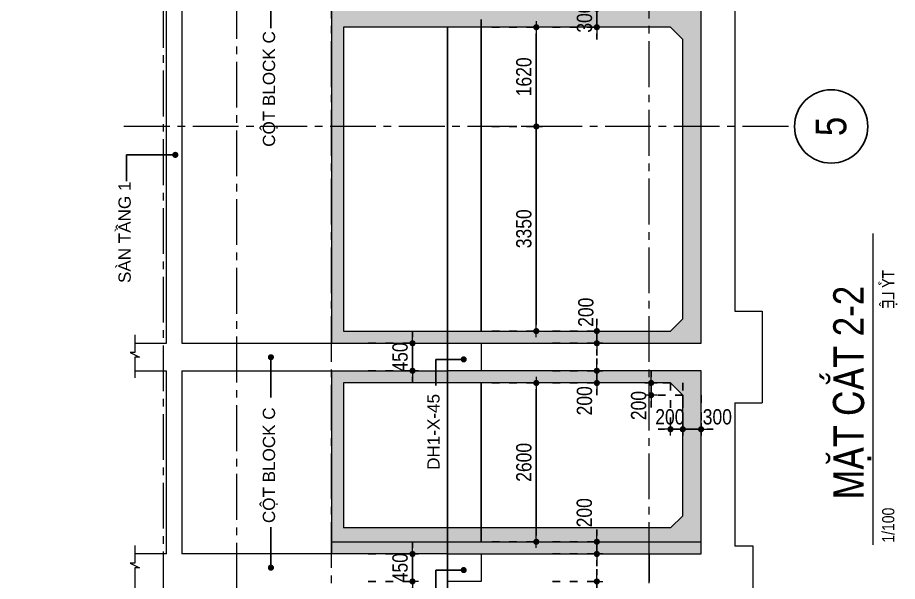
# Model space of a CAD drawing. Header units: millimetres. Extents: x -3021235 to -2791292, y 574414 to 656108.
# Drawn here: x -2918415 to -2904015, y 629310 to 638543 of the extents above; entities that cross this region are included whole.
import ezdxf
from ezdxf.enums import TextEntityAlignment as Align
from ezdxf.xclip import XClip

# ---------------------------------------------------------------- set-up
doc = ezdxf.new("R2010")
doc.units = ezdxf.units.MM
doc.header["$LTSCALE"] = 100
doc.header["$MEASUREMENT"] = 0
for name, pattern in [('A8-Chi tiet ramp doc$0$Grid Level$0$Center101', [13, 10, -1, 1, -1]), ('CENTER2', [1.125, 0.75, -0.125, 0.125, -0.125]), ('CHG_XX_Luoi truc$0$MB_Luoi truc$0$Center101', [13, 10, -1, 1, -1]), ('HIDDEN', [0.375, 0.25, -0.125]), ('HIDDEN5', [2.8375, 1.25, -1.5875])]:
    doc.linetypes.add(name, pattern=pattern)
doc.layers.get('0').update_dxf_attribs({"lineweight": 9})
doc.layers.get('Defpoints').update_dxf_attribs({"color": 254, "lineweight": 0})
for name, color, linetype, lineweight in [("'S_General_Dim_1", 1, 'Continuous', 18), ('CENTER', 8, 'CENTER2', 5), ('CHG_XX_Damsan_Ham 1$0$DGIONG', 4, 'Continuous', 13), ('DMo', 9, 'HIDDEN', 9), ('S_Concrete_Cont_2 Normal', 2, 'Continuous', 13), ('S_Concrete_Hatch_252', 252, 'Continuous', 25)]:
    doc.layers.add(name, color=color, linetype=linetype, lineweight=lineweight)
for name, color, linetype in [('A14-Chi Tiet Be Nuoc SH+PCCC$0$CHI TIET RAMP DOC$0$Title Line', 24, 'Continuous'), ('A14-Chi Tiet Be Nuoc SH+PCCC$0$CHI TIET RAMP DOC$0$Title Text', 1, 'Continuous'), ('A14-Chi Tiet Be Nuoc SH+PCCC$0$Level', 94, 'Continuous'), ('A8-Chi tiet ramp doc$0$Grid Level$0$Podium Grid Line', 251, 'A8-Chi tiet ramp doc$0$Grid Level$0$Center101'), ('CHG_XX_Cot_Ham 1$0$mb_cot tang 1-3$0$Concrete Line', 6, 'Continuous'), ('CHG_XX_Luoi truc$0$Grid', 34, 'Continuous'), ('CHG_XX_Luoi truc$0$Grid Line', 251, 'CHG_XX_Luoi truc$0$MB_Luoi truc$0$Center101'), ('ChuNho', 7, 'Continuous'), ('DBao', 102, 'Continuous'), ('DGiong', 7, 'Continuous'), ('Ky hieu Truc', 1, 'Continuous')]:
    doc.layers.add(name, color=color, linetype=linetype)
doc.styles.add('A14-Chi Tiet Be Nuoc SH+PCCC$0$CHI TIET RAMP DOC$0$VNI-HelveC', font='VHELVCN_0.TTF')
doc.styles.add('A14-Chi Tiet Be Nuoc SH+PCCC$0$CHI TIET RAMP DOC$0$VNI-HelveCB', font='VHELVCB_0.TTF')
doc.styles.add('ARIAL', font='ARIALN.TTF')
doc.styles.add('CHG_XX_Luoi truc$0$MB_Luoi truc$0$Grid A-F$0$VNI-HelveCB', font='VHELVCB_0.TTF')
doc.styles.add('CHU GHI CHU', font='arial.ttf', dxfattribs={"height": 200})
doc.styles.add('Grid Line 200$0$VNI-HelveCB', font='VHELVCB_0.TTF')
doc.dimstyles.new('RHE_100', dxfattribs={"dimscale": 100, "dimtxt": 2.5, "dimasz": 1, "dimexe": 0, "dimexo": 0, "dimgap": 0.75, "dimtad": 1, "dimdec": 0, "dimrnd": 10, "dimzin": 9, "dimdsep": 46, "dimtxsty": 'ARIAL', "dimblk1": 'DIMDOT', "dimblk2": 'DIMDOT', "dimsah": 1, "dimcen": 2, "dimdle": 3, "dimclre": 8, "dimclrt": 2, "dimadec": 0, "dimazin": 0, "dimtfac": 1, "dimtdec": 0, "dimtix": 1, "dimtmove": 2, "dimatfit": 3, "dimldrblk": 'DIMPIJL', "dimfxl": 1, "dimtvp": 1.8, "dimtolj": 1, "dimtzin": 0, "dimarcsym": 0})
pattern_1 = [(140, (-2335649.36, 3528780.3), (20.708205, 236.69586), [24.75, -272.25]), (85, (-2335649.36, 3528780.3), (-248.223404, -45.78794), [19.8, -217.8]), (190.4514445, (-2335647.64, 3528800.02), (-227.515197, 190.90792), [21.034263, -231.376897]), (136.1842, (-2335715.36, 3528780.3), (54.621363, 352.18964), [37.125, -408.375]), (186.635635, (-2335710.8, 3528809.64), (-321.45914, 308.438442), [31.551413, -347.06554]), (81.184164, (-2335715.36, 3528780.3), (-321.45914, 308.43844), [29.7, -326.7]), (111, (-2335698.86, 3528813.3), (132.864234, 196.979327), [24.75, -272.25]), (56, (-2335698.86, 3528813.3), (-239.299515, 80.29406), [19.8, -217.8]), (161.451445, (-2335687.8, 3528829.7), (-106.43528, 277.273384), [21.034263, -231.376897]), (127.5, (-2335649.36, 3528780.29), (-109.8549718, 4.0127523), [0, -215.16, 0, -221.1, 0, -218.625]), (97.5, (-2335649.36, 3528780.29), (-130.155865, 86.8129474), [0, -126.06, 0, -210.21, 0, -83.325]), (57.5, (-2335649.36, 3528706.7), (7.4431077, 176.161404), [0, -82.5, 0, -257.4, 0, -341.55]), (47.5, (-2335649.36, 3528673.7), (-33.034644, 192.451436), [0, -107.25, 0, -170.94, 0, -242.55])]

# ---------------------------------------------------------------- blocks, each defined once
blk = doc.blocks.new('DIMDOT')
for p, q in [((1, 0), (-1, 0)), ((0, -1), (0, 1))]:
    blk.add_line(p, q)
at = {"const_width": 0.5}
blk.add_lwpolyline([(-0.25, 0, 1), (0.25, 0, 1)], format="xyb", close=True, dxfattribs=at)
blk = doc.blocks.new('*D225')
at = {"layer": "'S_General_Dim_1", "color": 0, "lineweight": -2, "transparency": 16777216}
for p, q in [((-2908934, 638785), (-2908934, 638885)), ((-2908934, 638685), (-2908934, 638385)), ((-2908934, 638285), (-2908934, 638185))]:
    blk.add_line(p, q, dxfattribs=at)
at = {"layer": "'S_General_Dim_1", "color": 8, "linetype": 'HIDDEN5', "lineweight": -2, "transparency": 16777216}
for p, q in [((-2909662, 638685), (-2908934, 638685)), ((-2909662, 638385), (-2908934, 638385))]:
    blk.add_line(p, q, dxfattribs=at)
at = {"layer": 'Defpoints', "color": 0, "transparency": 16777216}
for p in [(-2909662, 638685), (-2909662, 638385), (-2908934, 638385)]:
    blk.add_point(p, dxfattribs=at)
at = {"layer": "'S_General_Dim_1", "color": 0, "lineweight": -2, "transparency": 16777216, "xscale": 100, "yscale": 100, "zscale": 100}
for p, rotation in [((-2908934, 638685), 270), ((-2908934, 638385), 90)]:
    blk.add_blockref('DIMDOT', p, dxfattribs=dict(at, rotation=rotation))
at = {"layer": "'S_General_Dim_1", "color": 2, "transparency": 16777216, "insert": (-2909136, 638535), "char_height": 250, "attachment_point": 5, "rotation": 90, "style": 'ARIAL'}
blk.add_mtext('\\A1;300', dxfattribs=at)
blk = doc.blocks.new('DIMPIJL')
at = {"linetype": 'ByBlock'}
blk.add_solid([(-2.5, 0.42), (-2.5, -0.42), (0, 0)], dxfattribs=at)
blk = doc.blocks.new('*D226')
at = {"layer": "'S_General_Dim_1", "color": 8, "linetype": 'HIDDEN5', "lineweight": -2, "transparency": 16777216}
for p, q in [((-2910653, 636760), (-2909925, 636760)), ((-2910653, 633410), (-2909925, 633410))]:
    blk.add_line(p, q, dxfattribs=at)
at = {"layer": "'S_General_Dim_1", "color": 0, "lineweight": -2, "transparency": 16777216}
blk.add_line((-2909925, 636660), (-2909925, 633510), dxfattribs=at)
at = {"layer": 'Defpoints', "color": 0, "transparency": 16777216}
for p in [(-2910653, 636760), (-2910653, 633410), (-2909925, 633410)]:
    blk.add_point(p, dxfattribs=at)
at = {"layer": "'S_General_Dim_1", "color": 0, "lineweight": -2, "transparency": 16777216, "xscale": 100, "yscale": 100, "zscale": 100}
for p, rotation in [((-2909925, 636760), 90), ((-2909925, 633410), 270)]:
    blk.add_blockref('DIMDOT', p, dxfattribs=dict(at, rotation=rotation))
at = {"layer": "'S_General_Dim_1", "color": 2, "transparency": 16777216, "insert": (-2910128, 635085), "char_height": 250, "attachment_point": 5, "rotation": 90, "style": 'ARIAL'}
blk.add_mtext('\\A1;3350', dxfattribs=at)
blk = doc.blocks.new('*D227')
at = {"layer": "'S_General_Dim_1", "color": 0, "lineweight": -2, "transparency": 16777216}
for p, q in [((-2908934, 633510), (-2908934, 633610)), ((-2908934, 633410), (-2908934, 633210)), ((-2908934, 633110), (-2908934, 633010))]:
    blk.add_line(p, q, dxfattribs=at)
at = {"layer": "'S_General_Dim_1", "color": 8, "linetype": 'HIDDEN5', "lineweight": -2, "transparency": 16777216}
for p, q in [((-2909662, 633410), (-2908934, 633410)), ((-2909662, 633210), (-2908934, 633210))]:
    blk.add_line(p, q, dxfattribs=at)
at = {"layer": 'Defpoints', "color": 0, "transparency": 16777216}
for p in [(-2909662, 633410), (-2909662, 633210), (-2908934, 633210)]:
    blk.add_point(p, dxfattribs=at)
at = {"layer": "'S_General_Dim_1", "color": 0, "lineweight": -2, "transparency": 16777216, "xscale": 100, "yscale": 100, "zscale": 100}
for p, rotation in [((-2908934, 633410), 270), ((-2908934, 633210), 90)]:
    blk.add_blockref('DIMDOT', p, dxfattribs=dict(at, rotation=rotation))
at = {"layer": "'S_General_Dim_1", "color": 2, "transparency": 16777216, "insert": (-2909113, 633718), "char_height": 250, "attachment_point": 5, "rotation": 90, "style": 'ARIAL'}
blk.add_mtext('\\A1;200', dxfattribs=at)
blk = doc.blocks.new('*D228')
at = {"layer": "'S_General_Dim_1", "color": 0, "lineweight": -2, "transparency": 16777216}
for p, q in [((-2911951, 633310), (-2911951, 633410)), ((-2911951, 633210), (-2911951, 632760)), ((-2911951, 632660), (-2911951, 632560))]:
    blk.add_line(p, q, dxfattribs=at)
at = {"layer": "'S_General_Dim_1", "color": 8, "linetype": 'HIDDEN5', "lineweight": -2, "transparency": 16777216}
for p, q in [((-2912679, 633210), (-2911951, 633210)), ((-2912679, 632760), (-2911951, 632760))]:
    blk.add_line(p, q, dxfattribs=at)
at = {"layer": 'Defpoints', "color": 0, "transparency": 16777216}
for p in [(-2912679, 633210), (-2912679, 632760), (-2911951, 632760)]:
    blk.add_point(p, dxfattribs=at)
at = {"layer": "'S_General_Dim_1", "color": 0, "lineweight": -2, "transparency": 16777216, "xscale": 100, "yscale": 100, "zscale": 100}
for p, rotation in [((-2911951, 633210), 270), ((-2911951, 632760), 90)]:
    blk.add_blockref('DIMDOT', p, dxfattribs=dict(at, rotation=rotation))
at = {"layer": "'S_General_Dim_1", "color": 2, "transparency": 16777216, "insert": (-2912154, 632985), "char_height": 250, "attachment_point": 5, "rotation": 90, "style": 'ARIAL'}
blk.add_mtext('\\A1;450', dxfattribs=at)
blk = doc.blocks.new('*D229')
at = {"layer": "'S_General_Dim_1", "color": 0, "lineweight": -2, "transparency": 16777216}
for p, q in [((-2908934, 632860), (-2908934, 632960)), ((-2908934, 632760), (-2908934, 632560)), ((-2908934, 632460), (-2908934, 632360))]:
    blk.add_line(p, q, dxfattribs=at)
at = {"layer": "'S_General_Dim_1", "color": 8, "linetype": 'HIDDEN5', "lineweight": -2, "transparency": 16777216}
for p, q in [((-2909662, 632760), (-2908934, 632760)), ((-2909662, 632560), (-2908934, 632560))]:
    blk.add_line(p, q, dxfattribs=at)
at = {"layer": 'Defpoints', "color": 0, "transparency": 16777216}
for p in [(-2909662, 632760), (-2909662, 632560), (-2908934, 632560)]:
    blk.add_point(p, dxfattribs=at)
at = {"layer": "'S_General_Dim_1", "color": 0, "lineweight": -2, "transparency": 16777216, "xscale": 100, "yscale": 100, "zscale": 100}
for p, rotation in [((-2908934, 632760), 270), ((-2908934, 632560), 90)]:
    blk.add_blockref('DIMDOT', p, dxfattribs=dict(at, rotation=rotation))
at = {"layer": "'S_General_Dim_1", "color": 2, "transparency": 16777216, "insert": (-2909136, 632268), "char_height": 250, "attachment_point": 5, "rotation": 90, "style": 'ARIAL'}
blk.add_mtext('\\A1;200', dxfattribs=at)
blk = doc.blocks.new('*D230')
at = {"layer": "'S_General_Dim_1", "color": 8, "linetype": 'HIDDEN5', "lineweight": -2, "transparency": 16777216}
for p, q in [((-2910653, 632560), (-2909925, 632560)), ((-2910653, 629960), (-2909925, 629960))]:
    blk.add_line(p, q, dxfattribs=at)
at = {"layer": "'S_General_Dim_1", "color": 0, "lineweight": -2, "transparency": 16777216}
blk.add_line((-2909925, 632460), (-2909925, 630060), dxfattribs=at)
at = {"layer": 'Defpoints', "color": 0, "transparency": 16777216}
for p in [(-2910653, 632560), (-2910653, 629960), (-2909925, 629960)]:
    blk.add_point(p, dxfattribs=at)
at = {"layer": "'S_General_Dim_1", "color": 0, "lineweight": -2, "transparency": 16777216, "xscale": 100, "yscale": 100, "zscale": 100}
for p, rotation in [((-2909925, 632560), 90), ((-2909925, 629960), 270)]:
    blk.add_blockref('DIMDOT', p, dxfattribs=dict(at, rotation=rotation))
at = {"layer": "'S_General_Dim_1", "color": 2, "transparency": 16777216, "insert": (-2910128, 631260), "char_height": 250, "attachment_point": 5, "rotation": 90, "style": 'ARIAL'}
blk.add_mtext('\\A1;2600', dxfattribs=at)
blk = doc.blocks.new('*D231')
at = {"layer": "'S_General_Dim_1", "color": 0, "lineweight": -2, "transparency": 16777216}
for p, q in [((-2908934, 630060), (-2908934, 630160)), ((-2908934, 629960), (-2908934, 629760)), ((-2908934, 629660), (-2908934, 629560))]:
    blk.add_line(p, q, dxfattribs=at)
at = {"layer": "'S_General_Dim_1", "color": 8, "linetype": 'HIDDEN5', "lineweight": -2, "transparency": 16777216}
for p, q in [((-2909662, 629960), (-2908934, 629960)), ((-2909662, 629760), (-2908934, 629760))]:
    blk.add_line(p, q, dxfattribs=at)
at = {"layer": 'Defpoints', "color": 0, "transparency": 16777216}
for p in [(-2909662, 629960), (-2909662, 629760), (-2908934, 629760)]:
    blk.add_point(p, dxfattribs=at)
at = {"layer": "'S_General_Dim_1", "color": 0, "lineweight": -2, "transparency": 16777216, "xscale": 100, "yscale": 100, "zscale": 100}
for p, rotation in [((-2908934, 629960), 270), ((-2908934, 629760), 90)]:
    blk.add_blockref('DIMDOT', p, dxfattribs=dict(at, rotation=rotation))
at = {"layer": "'S_General_Dim_1", "color": 2, "transparency": 16777216, "insert": (-2909138, 630435), "char_height": 250, "attachment_point": 5, "rotation": 90, "style": 'ARIAL'}
blk.add_mtext('\\A1;200', dxfattribs=at)
blk = doc.blocks.new('*D232')
at = {"layer": "'S_General_Dim_1", "color": 0, "lineweight": -2, "transparency": 16777216}
for p, q in [((-2911951, 629860), (-2911951, 629960)), ((-2911951, 629760), (-2911951, 629310)), ((-2911951, 629210), (-2911951, 629110))]:
    blk.add_line(p, q, dxfattribs=at)
at = {"layer": "'S_General_Dim_1", "color": 8, "linetype": 'HIDDEN5', "lineweight": -2, "transparency": 16777216}
for p, q in [((-2912679, 629760), (-2911951, 629760)), ((-2912679, 629310), (-2911951, 629310))]:
    blk.add_line(p, q, dxfattribs=at)
at = {"layer": 'Defpoints', "color": 0, "transparency": 16777216}
for p in [(-2912679, 629760), (-2912679, 629310), (-2911951, 629310)]:
    blk.add_point(p, dxfattribs=at)
at = {"layer": "'S_General_Dim_1", "color": 0, "lineweight": -2, "transparency": 16777216, "xscale": 100, "yscale": 100, "zscale": 100}
for p, rotation in [((-2911951, 629760), 270), ((-2911951, 629310), 90)]:
    blk.add_blockref('DIMDOT', p, dxfattribs=dict(at, rotation=rotation))
at = {"layer": "'S_General_Dim_1", "color": 2, "transparency": 16777216, "insert": (-2912154, 629535), "char_height": 250, "attachment_point": 5, "rotation": 90, "style": 'ARIAL'}
blk.add_mtext('\\A1;450', dxfattribs=at)
blk = doc.blocks.new('*D233')
at = {"layer": "'S_General_Dim_1", "color": 0, "lineweight": -2, "transparency": 16777216}
for p, q in [((-2908934, 629410), (-2908934, 629510)), ((-2908934, 629310), (-2908934, 629110)), ((-2908934, 629010), (-2908934, 628910))]:
    blk.add_line(p, q, dxfattribs=at)
at = {"layer": "'S_General_Dim_1", "color": 8, "linetype": 'HIDDEN5', "lineweight": -2, "transparency": 16777216}
for p, q in [((-2909662, 629310), (-2908934, 629310)), ((-2909662, 629110), (-2908934, 629110))]:
    blk.add_line(p, q, dxfattribs=at)
at = {"layer": 'Defpoints', "color": 0, "transparency": 16777216}
for p in [(-2909662, 629310), (-2909662, 629110), (-2908934, 629110)]:
    blk.add_point(p, dxfattribs=at)
at = {"layer": "'S_General_Dim_1", "color": 0, "lineweight": -2, "transparency": 16777216, "xscale": 100, "yscale": 100, "zscale": 100}
for p, rotation in [((-2908934, 629310), 270), ((-2908934, 629110), 90)]:
    blk.add_blockref('DIMDOT', p, dxfattribs=dict(at, rotation=rotation))
at = {"layer": "'S_General_Dim_1", "color": 2, "transparency": 16777216, "insert": (-2909136, 628807), "char_height": 250, "attachment_point": 5, "rotation": 90, "style": 'ARIAL'}
blk.add_mtext('\\A1;200', dxfattribs=at)
blk = doc.blocks.new('*D252')
at = {"layer": "'S_General_Dim_1", "color": 0, "lineweight": -2, "transparency": 16777216}
for p, q in [((-2908046, 632660), (-2908046, 632760)), ((-2908046, 632360), (-2908046, 632560)), ((-2908046, 632260), (-2908046, 632160))]:
    blk.add_line(p, q, dxfattribs=at)
at = {"layer": "'S_General_Dim_1", "color": 8, "linetype": 'HIDDEN5', "lineweight": -2, "transparency": 16777216}
for p, q in [((-2907728, 632560), (-2908046, 632560)), ((-2907528, 632360), (-2908046, 632360))]:
    blk.add_line(p, q, dxfattribs=at)
at = {"layer": 'Defpoints', "color": 0, "transparency": 16777216}
for p in [(-2908046, 632560), (-2907728, 632560), (-2907528, 632360)]:
    blk.add_point(p, dxfattribs=at)
at = {"layer": "'S_General_Dim_1", "color": 0, "lineweight": -2, "transparency": 16777216, "xscale": 100, "yscale": 100, "zscale": 100}
for p, rotation in [((-2908046, 632560), 270), ((-2908046, 632360), 90)]:
    blk.add_blockref('DIMDOT', p, dxfattribs=dict(at, rotation=rotation))
at = {"layer": "'S_General_Dim_1", "color": 2, "transparency": 16777216, "insert": (-2908249, 632190), "char_height": 250, "attachment_point": 5, "rotation": 90, "style": 'ARIAL'}
blk.add_mtext('\\A1;200', dxfattribs=at)
blk = doc.blocks.new('*D253')
at = {"layer": "'S_General_Dim_1", "color": 8, "linetype": 'HIDDEN5', "lineweight": -2, "transparency": 16777216}
for p, q in [((-2907728, 632560), (-2907728, 631802)), ((-2907528, 632360), (-2907528, 631802))]:
    blk.add_line(p, q, dxfattribs=at)
at = {"layer": "'S_General_Dim_1", "color": 0, "lineweight": -2, "transparency": 16777216}
for p, q in [((-2907828, 631802), (-2907928, 631802)), ((-2907728, 631802), (-2907528, 631802)), ((-2907428, 631802), (-2907328, 631802))]:
    blk.add_line(p, q, dxfattribs=at)
at = {"layer": 'Defpoints', "color": 0, "transparency": 16777216}
for p in [(-2907728, 632560), (-2907528, 632360), (-2907528, 631802)]:
    blk.add_point(p, dxfattribs=at)
at = {"layer": "'S_General_Dim_1", "color": 0, "lineweight": -2, "transparency": 16777216, "xscale": 100, "yscale": 100, "zscale": 100}
blk.add_blockref('DIMDOT', (-2907728, 631802), dxfattribs=at)
at = {"layer": "'S_General_Dim_1", "color": 0, "lineweight": -2, "transparency": 16777216, "xscale": 100, "yscale": 100, "zscale": 100, "rotation": 180}
blk.add_blockref('DIMDOT', (-2907528, 631802), dxfattribs=at)
at = {"layer": "'S_General_Dim_1", "color": 2, "transparency": 16777216, "insert": (-2907739, 632004), "char_height": 250, "attachment_point": 5, "style": 'ARIAL'}
blk.add_mtext('\\A1;200', dxfattribs=at)
blk = doc.blocks.new('*U128')
at = {"layer": 'A14-Chi Tiet Be Nuoc SH+PCCC$0$CHI TIET RAMP DOC$0$Title Line', "linetype": 'ByBlock', "lineweight": -2}
blk.add_line((6, 0), (57, 0), dxfattribs=at)
at = {"layer": 'A14-Chi Tiet Be Nuoc SH+PCCC$0$CHI TIET RAMP DOC$0$Title Text', "linetype": 'ByBlock', "lineweight": -2, "style": 'A14-Chi Tiet Be Nuoc SH+PCCC$0$CHI TIET RAMP DOC$0$VNI-HelveC'}
blk.add_text('TYÛ LEÄ', height=2, dxfattribs=at).set_placement((12, -1.5), align=Align.TOP_LEFT)
at = {"layer": 'A14-Chi Tiet Be Nuoc SH+PCCC$0$CHI TIET RAMP DOC$0$Title Text', "linetype": 'ByBlock', "lineweight": -2, "style": 'A14-Chi Tiet Be Nuoc SH+PCCC$0$CHI TIET RAMP DOC$0$VNI-HelveCB'}
blk.add_attdef('NAME', (12, 1.5), '', height=5, dxfattribs=at)
at = {"layer": 'A14-Chi Tiet Be Nuoc SH+PCCC$0$CHI TIET RAMP DOC$0$Title Text', "linetype": 'ByBlock', "lineweight": -2, "style": 'A14-Chi Tiet Be Nuoc SH+PCCC$0$CHI TIET RAMP DOC$0$VNI-HelveC'}
blk.add_attdef('SCALE', text='', height=2, dxfattribs=at).set_placement((57, -1.5), align=Align.TOP_RIGHT)
blk = doc.blocks.new('*D270')
at = {"layer": "'S_General_Dim_1", "color": 8, "linetype": 'HIDDEN5', "lineweight": -2, "transparency": 16777216}
for p, q in [((-2910653, 638385), (-2909925, 638385)), ((-2910653, 636760), (-2909925, 636760))]:
    blk.add_line(p, q, dxfattribs=at)
at = {"layer": "'S_General_Dim_1", "color": 0, "lineweight": -2, "transparency": 16777216}
blk.add_line((-2909925, 636860), (-2909925, 638285), dxfattribs=at)
at = {"layer": 'Defpoints', "color": 0, "transparency": 16777216}
for p in [(-2910653, 638385), (-2909925, 638385), (-2910653, 636760)]:
    blk.add_point(p, dxfattribs=at)
at = {"layer": "'S_General_Dim_1", "color": 0, "lineweight": -2, "transparency": 16777216, "xscale": 100, "yscale": 100, "zscale": 100}
for p, rotation in [((-2909925, 638385), 90), ((-2909925, 636760), 270)]:
    blk.add_blockref('DIMDOT', p, dxfattribs=dict(at, rotation=rotation))
at = {"layer": "'S_General_Dim_1", "color": 2, "transparency": 16777216, "insert": (-2910128, 637573), "char_height": 250, "attachment_point": 5, "rotation": 90, "style": 'ARIAL'}
blk.add_mtext('\\A1;1620', dxfattribs=at)
blk = doc.blocks.new('*U1208')
at = {"layer": 'CHG_XX_Luoi truc$0$Grid Line'}
blk.add_line((0, 0), (0, 438), dxfattribs=at)
at = {"layer": 'CHG_XX_Luoi truc$0$Grid', "lineweight": -2, "style": 'CHG_XX_Luoi truc$0$MB_Luoi truc$0$Grid A-F$0$VNI-HelveCB'}
for tag, p in [('GRIDSUB', (0, 447)), ('GRID', (0, -9))]:
    blk.add_attdef(tag, text='', height=5, dxfattribs=at).set_placement(p, align=Align.MIDDLE)
blk = doc.blocks.new('CHG_XX_Luoi truc')
at = {"layer": 'CHG_XX_Luoi truc$0$Grid', "xscale": 300.0000000000013, "yscale": 300.0000000000013, "zscale": 300.0000000000013, "rotation": 90}
blk.add_blockref('*U1208', (110703, 125550), dxfattribs=at)
blk = doc.blocks.new('CHG_XX_Cot_Ham 1')
at = {"layer": 'CHG_XX_Cot_Ham 1$0$mb_cot tang 1-3$0$Concrete Line'}
blk.add_blockref('CHG_XX_Luoi truc', (0, 0), dxfattribs=at)
blk = doc.blocks.new('CHG_XX_Damsan_Ham 1', base_point=(3089256, -609981))
at = {"layer": 'CHG_XX_Damsan_Ham 1$0$DGIONG'}
blk.add_blockref('CHG_XX_Cot_Ham 1', (0, 0), dxfattribs=at)
blk = doc.blocks.new('*D1117')
at = {"layer": "'S_General_Dim_1", "color": 8, "linetype": 'HIDDEN5', "lineweight": -2, "transparency": 16777216}
for p, q in [((-2907528, 632560), (-2907528, 631802)), ((-2907228, 632360), (-2907228, 631802))]:
    blk.add_line(p, q, dxfattribs=at)
at = {"layer": "'S_General_Dim_1", "color": 0, "lineweight": -2, "transparency": 16777216}
for p, q in [((-2907628, 631802), (-2907728, 631802)), ((-2907528, 631802), (-2907228, 631802)), ((-2907128, 631802), (-2907028, 631802))]:
    blk.add_line(p, q, dxfattribs=at)
at = {"layer": 'Defpoints', "color": 0, "transparency": 16777216}
for p in [(-2907528, 632560), (-2907228, 632360), (-2907228, 631802)]:
    blk.add_point(p, dxfattribs=at)
at = {"layer": "'S_General_Dim_1", "color": 0, "lineweight": -2, "transparency": 16777216, "xscale": 100, "yscale": 100, "zscale": 100}
blk.add_blockref('DIMDOT', (-2907528, 631802), dxfattribs=at)
at = {"layer": "'S_General_Dim_1", "color": 0, "lineweight": -2, "transparency": 16777216, "xscale": 100, "yscale": 100, "zscale": 100, "rotation": 180}
blk.add_blockref('DIMDOT', (-2907228, 631802), dxfattribs=at)
at = {"layer": "'S_General_Dim_1", "color": 2, "transparency": 16777216, "insert": (-2906962, 632004), "char_height": 250, "attachment_point": 5, "style": 'ARIAL'}
blk.add_mtext('\\A1;300', dxfattribs=at)

msp = doc.modelspace()

# ---------------------------------------------------------------- hatches: boundary and pattern name
at = {"layer": 'S_Concrete_Hatch_252'}
h = msp.add_hatch(dxfattribs=at)
h.set_pattern_fill('AR-CONC', color=256, scale=33, angle=90)
h.set_pattern_definition(pattern_1)
h.paths.add_polyline_path([(-2911378, 633210.4), (-2913278, 633210.4), (-2913278, 638683.3), (-2907228, 638678), (-2907228, 633210.4), (-2910878, 633210.4)])
h.paths.add_polyline_path([(-2907728.2, 638385.4), (-2907528.2, 638185.4), (-2907528.2, 633610.3), (-2907728, 633410.4), (-2913078.3, 633410.4), (-2913078, 638385.4)], flags=16)
h = msp.add_hatch(dxfattribs=at)
h.set_pattern_fill('AR-CONC', color=256, scale=33, angle=90)
h.set_pattern_definition(pattern_1)
h.paths.add_polyline_path([(-2910828, 632760.4), (-2910828, 632760.4), (-2911378, 632760.4), (-2913278, 632760.4), (-2913278, 629760.4), (-2911378, 629760.4), (-2910828, 629760.4), (-2907228, 629760.4), (-2907228, 632760.4)])
h.paths.add_polyline_path([(-2907728, 632560.4), (-2907528, 632360.4), (-2907528, 630385.4), (-2907728, 630185.4), (-2913078, 630185.4), (-2913078, 632560.4)], flags=16)

# ---------------------------------------------------------------- linework, layer by layer
at = {"layer": "'S_General_Dim_1"}
for points in [[(-2916495.6, 633348), (-2916495.6, 633056.6), (-2916570.6, 633056.6), (-2916420.6, 632981.6), (-2916495.6, 632981.6), (-2916495.6, 632645)], [(-2916495.6, 629898), (-2916495.6, 629606.6), (-2916570.6, 629606.6), (-2916420.6, 629531.6), (-2916495.6, 629531.6), (-2916495.6, 629195)]]:
    msp.add_lwpolyline(points, dxfattribs=at)
at = {"layer": 'CENTER', "ltscale": 10}
for p, q in [((-2916028, 587425), (-2916028, 639600.7)), ((-2914828, 587569.6), (-2914828, 639600.7)), ((-2913278, 598030.5), (-2913278, 639600.7)), ((-2908078, 598030.5), (-2908078, 639600.7)), ((-2905799.3, 636760.4), (-2916692.4, 636760.4))]:
    msp.add_line(p, q, dxfattribs=at)
at = {"layer": 'DBao'}
for p, q in [((-2910828, 633410.4), (-2910828, 638510.4)), ((-2911378, 633410.4), (-2911378, 638385.4)), ((-2911378, 629960.4), (-2911378, 632560.4)), ((-2910828, 629960.4), (-2910828, 632560.4))]:
    msp.add_line(p, q, dxfattribs=at)
at = {"layer": 'DBao', "ltscale": 10}
msp.add_line((-2911381.5, 587801.5), (-2911378.5, 638385.4), dxfattribs=at)
at = {"layer": 'DMo', "ltscale": 1400}
msp.add_line((-2913278, 629960.4), (-2907228, 629960.4), dxfattribs=at)
at = {"layer": 'Ky hieu Truc'}
msp.add_line((-2908078, 629760.4), (-2908078, 629310.4), dxfattribs=at)
at = {"layer": 'Ky hieu Truc', "lineweight": -2}
msp.add_circle((-2905098.4, 636760.4), 600, dxfattribs=at)
at = {"layer": 'S_Concrete_Cont_2 Normal'}
for p, q in [((-2915728.2, 638810.4), (-2915728.2, 633210.4)), ((-2906678, 638678.6), (-2906678, 633735.4)), ((-2913078, 638385.4), (-2913078.3, 633410.4)), ((-2907728.2, 638385.4), (-2913078, 638385.4)), ((-2907528.2, 638185.4), (-2907728.2, 638385.4)), ((-2907528.2, 633610.3), (-2907528.2, 638185.4)), ((-2907728, 633410.4), (-2907528.2, 633610.3)), ((-2906678, 633735.4), (-2906228, 633735.4)), ((-2906228, 633735.4), (-2906228, 632235.4)), ((-2913078.3, 633410.4), (-2907728, 633410.4)), ((-2915728.2, 633210.4), (-2911378, 633210.4)), ((-2916495.6, 632760.4), (-2915978, 632760.4)), ((-2915728, 632760.4), (-2911378, 632760.4)), ((-2913278, 632760.4), (-2913278, 629760.4)), ((-2907728, 632560.4), (-2913078, 632560.4)), ((-2913078, 632560.4), (-2913078, 630185.4)), ((-2907528, 632360.4), (-2907728, 632560.4)), ((-2907528, 630385.4), (-2907528, 632360.4)), ((-2906678, 632235.4), (-2906228, 632235.4)), ((-2906678, 632235.4), (-2906678, 629885.4)), ((-2907728, 630185.4), (-2907528, 630385.4)), ((-2907728, 630185.4), (-2913078, 630185.4)), ((-2906378, 629885.4), (-2906678, 629885.4)), ((-2906378, 629185.4), (-2906378, 629885.4)), ((-2915978, 629760.4), (-2916495.6, 629760.4)), ((-2911378, 629760.4), (-2915728, 629760.4))]:
    msp.add_line(p, q, dxfattribs=at)
for points in [[(-2916495.6, 633210.4), (-2915978.2, 633210.4), (-2915978.2, 638805.8), (-2916495.7, 638805.8)], [(-2910878, 633210.4), (-2907228, 633210.4), (-2907228, 638678), (-2913278, 638683.3), (-2913278, 633210.4)], [(-2915978, 629760.4), (-2915978, 632760.4)], [(-2915728, 632760.4), (-2915728, 629760.4)], [(-2910878, 629760.4), (-2907228, 629760.4), (-2907228, 632760.4), (-2910878, 632760.4)]]:
    msp.add_lwpolyline(points, dxfattribs=at)
for points in [[(-2910828, 633210.4), (-2910828, 632760.4), (-2911378, 632760.4), (-2911378, 633210.4)], [(-2910828, 629760.4), (-2910828, 629310.4), (-2911378, 629310.4), (-2911378, 629760.4)]]:
    msp.add_lwpolyline(points, close=True, dxfattribs=at)

# ---------------------------------------------------------------- block references
ref = msp.add_blockref('*U128', (-2904414.8, 635609.5), dxfattribs=dict(xscale=-100, yscale=100, zscale=100, rotation=90))
ref.add_attrib('NAME', 'MAËT CAÉT 2-2', (-2904564.8, 630658.9), dxfattribs={"layer": 'A14-Chi Tiet Be Nuoc SH+PCCC$0$CHI TIET RAMP DOC$0$Title Text', "linetype": 'ByBlock', "lineweight": -2, "height": 500, "rotation": 90, "style": 'A14-Chi Tiet Be Nuoc SH+PCCC$0$CHI TIET RAMP DOC$0$VNI-HelveCB'})
ref.add_attrib('SCALE', '1/100', dxfattribs={"layer": 'A14-Chi Tiet Be Nuoc SH+PCCC$0$CHI TIET RAMP DOC$0$Title Text', "linetype": 'ByBlock', "lineweight": -2, "height": 200, "rotation": 90, "style": 'A14-Chi Tiet Be Nuoc SH+PCCC$0$CHI TIET RAMP DOC$0$VNI-HelveC'}).set_placement((-2904264.8, 630518.1), align=Align.TOP_RIGHT)
at = {"layer": 'A8-Chi tiet ramp doc$0$Grid Level$0$Podium Grid Line'}
ref = msp.add_blockref('CHG_XX_Damsan_Ham 1', (62941.5, -98770.6), dxfattribs=at)
XClip(ref).set_block_clipping_path([(93170.3433262068, 75208.4113567047), (106650.0424245549, 128471.1150953922)])

# ---------------------------------------------------------------- texts
at = {"layer": 'A14-Chi Tiet Be Nuoc SH+PCCC$0$Level', "style": 'CHU GHI CHU'}
for s, p in [('CỘT BLOCK C', (-2914200.9, 636427.2)), ('SÀN TẦNG 1', (-2916563.3, 634196.3)), ('CỘT BLOCK C', (-2914200.9, 630265.7))]:
    msp.add_text(s, height=200, rotation=90, dxfattribs=at).set_placement(p)
at = {"layer": 'ChuNho', "style": 'CHU GHI CHU'}
msp.add_text('DH1-X-45', height=200, rotation=90, dxfattribs=at).set_placement((-2911508.5, 631137.6))
at = {"layer": 'Ky hieu Truc', "color": 3, "style": 'Grid Line 200$0$VNI-HelveCB'}
msp.add_text('5', height=500, rotation=90, dxfattribs=at).set_placement((-2905098.4, 636760.4), align=Align.MIDDLE)

# ---------------------------------------------------------------- dimensions: what is measured, and where the dimension line sits
at = {"layer": "'S_General_Dim_1"}
for base, p1, p2, picture, middle in [((-2908933.7, 638385.4), (-2909661.8, 638685.4), (-2909661.8, 638385.4), '*D225', (-2909136.4, 638535.4)), ((-2909925.3, 638385.4), (-2910653.4, 636760.4), (-2910653.4, 638385.4), '*D270', (-2910127.9, 637572.9)), ((-2909925.3, 633410.4), (-2910653.4, 636760.4), (-2910653.4, 633410.4), '*D226', (-2910127.9, 635085.4)), ((-2911951.2, 632760.4), (-2912679.4, 633210.4), (-2912679.4, 632760.4), '*D228', (-2912153.9, 632985.4)), ((-2909925.3, 629960.4), (-2910653.4, 632560.4), (-2910653.4, 629960.4), '*D230', (-2910127.9, 631260.4)), ((-2911951.2, 629310.4), (-2912679.4, 629760.4), (-2912679.4, 629310.4), '*D232', (-2912153.9, 629535.4))]:
    dim = msp.add_linear_dim(base=base, p1=p1, p2=p2, angle=270, dimstyle='RHE_100', dxfattribs=at)
    dim.commit()
    dim.dimension.update_dxf_attribs({"geometry": picture, "text_midpoint": middle})
for base, p1, p2, angle, picture, middle in [((-2908933.7, 633210.4), (-2909661.8, 633410.4), (-2909661.8, 633210.4), 270, '*D227', (-2909112.9, 633718.1)), ((-2908933.7, 632560.4), (-2909661.8, 632760.4), (-2909661.8, 632560.4), 270, '*D229', (-2909136.4, 632267.6)), ((-2908046.4, 632560.4), (-2907528, 632360.4), (-2907728, 632560.4), 270, '*D252', (-2908248.5, 632189.7)), ((-2907528, 631802.3), (-2907728, 632560.4), (-2907528, 632360.4), 180, '*D253', (-2907738.9, 632004.4)), ((-2907228, 631802.3), (-2907528, 632560.4), (-2907228, 632360.4), 180, '*D1117', (-2906962.1, 632004.4)), ((-2908933.7, 629760.4), (-2909661.8, 629960.4), (-2909661.8, 629760.4), 270, '*D231', (-2909137.9, 630434.7)), ((-2908933.7, 629110.4), (-2909661.8, 629310.4), (-2909661.8, 629110.4), 270, '*D233', (-2909136.4, 628807))]:
    dim = msp.add_linear_dim(base=base, p1=p1, p2=p2, angle=angle, dimstyle='RHE_100', dxfattribs=at)
    dim.commit()
    dim.dimension.update_dxf_attribs({"geometry": picture, "text_midpoint": middle, "dimtype": 160})

# ---------------------------------------------------------------- leaders
at = {"layer": 'DGiong'}
for points in [[(-2914268.7, 639031.6), (-2914268.7, 638371.1), (-2914268.7, 638369.9)], [(-2915833.1, 636294.9), (-2916631, 636294.9), (-2916631, 635864.6)], [(-2914268.7, 632981.6), (-2914268.7, 632321.1), (-2914268.7, 632319.9)], [(-2911113.3, 632946.4), (-2911570.5, 632946.4), (-2911570.5, 632516.1)], [(-2914268.7, 629535.3), (-2914268.7, 630195.8), (-2914268.7, 630197)], [(-2911113.3, 629496.4), (-2911570.5, 629496.4), (-2911570.5, 629066.1)]]:
    msp.add_leader(points, dimstyle='RHE_100', override={"dimldrblk": 'Dot'}, dxfattribs=at)

doc.saveas('drawing.dxf')
